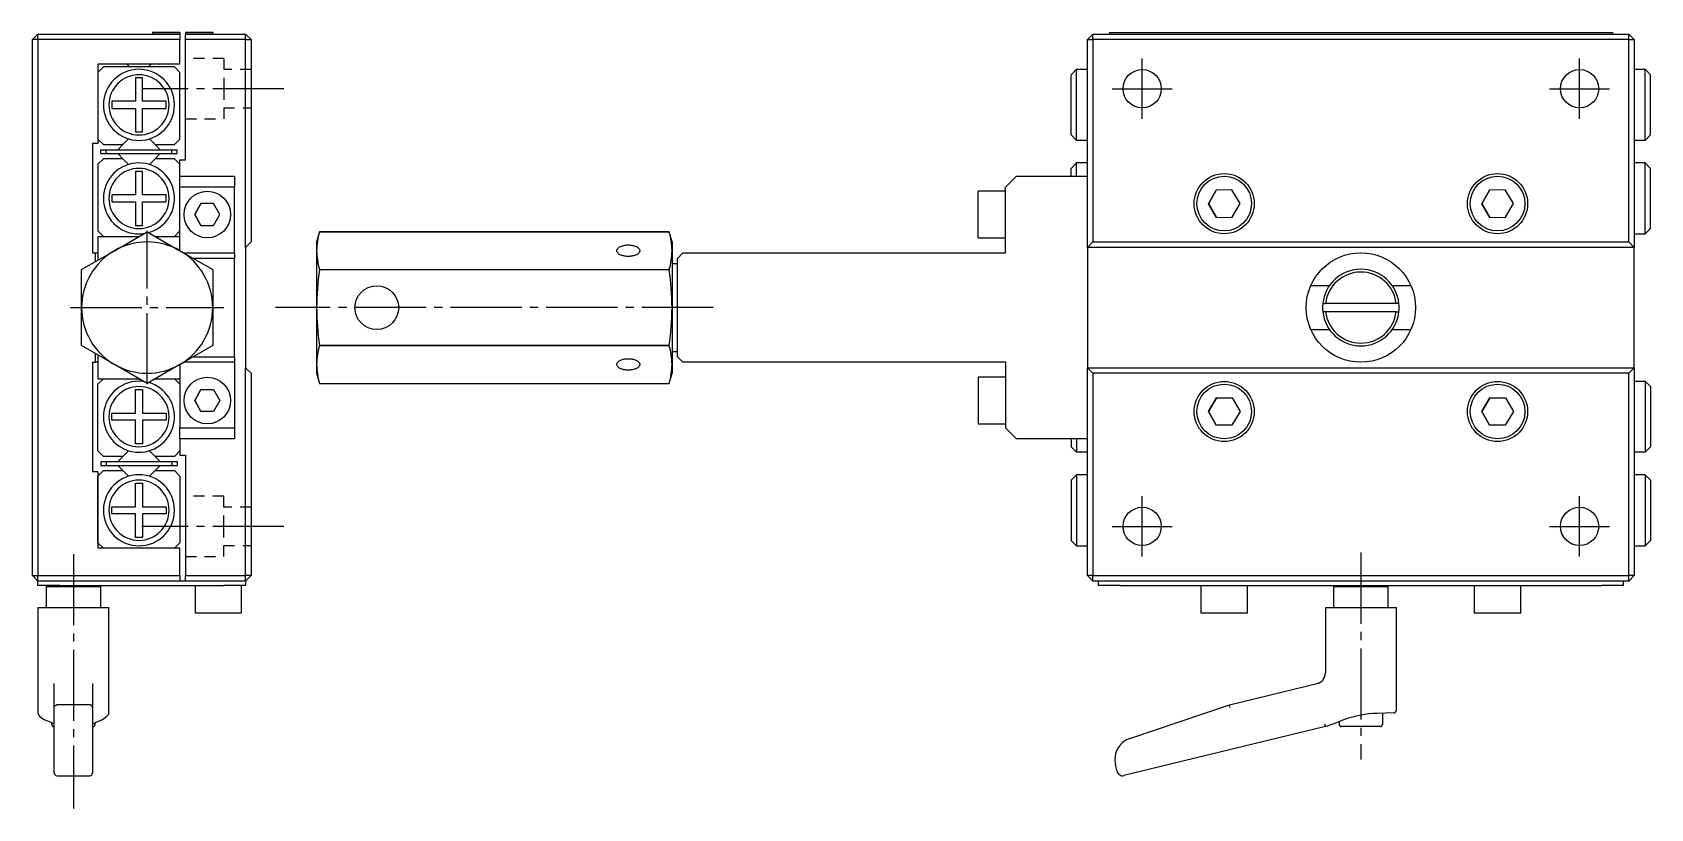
# Model space of a CAD drawing. Extents: x 30 to 634, y 77 to 328.
# Drawn here: x 337.8 to 633.8, y 134.6 to 276.5 of the extents above; entities that cross this region are included whole.
import ezdxf

# ---------------------------------------------------------------- set-up
doc = ezdxf.new("R2010")
doc.units = 0
doc.linetypes.add('CENTER', pattern=[17.5, 13, -1.5, 1.5, -1.5])
doc.linetypes.add('DASHED', pattern=[3.5, 2, -1.5])
doc.layers.get('0').update_dxf_attribs({"linetype": 'CONTINUOUS'})
doc.layers.add('CENTER', color=1, linetype='CENTER')

msp = doc.modelspace()

# ---------------------------------------------------------------- linework, layer by layer
at = {"color": 7, "linetype": 'CONTINUOUS'}
for p, q in [((338.77, 276.16), (337.77, 275.16)), ((338.77, 275.16), (338.77, 276.16)), ((338.77, 276.16), (364.77, 276.16)), ((359.77, 276.46), (364.77, 276.46)), ((360.49, 276.46), (359.77, 276.46)), ((359.77, 276.46), (359.77, 276.16)), ((360.36, 276.46), (361.54, 276.46)), ((360.5, 276.46), (360.36, 276.46)), ((360.89, 276.46), (360.36, 276.46)), ((360.36, 276.46), (360.49, 276.46)), ((360.49, 276.46), (360.36, 276.46)), ((360.36, 276.46), (360.49, 276.46)), ((360.49, 276.46), (360.36, 276.46)), ((360.36, 276.46), (360.49, 276.46)), ((360.36, 276.46), (360.49, 276.46)), ((360.49, 276.46), (360.36, 276.46)), ((360.38, 276.46), (360.49, 276.46)), ((360.49, 276.46), (360.38, 276.46)), ((360.38, 276.46), (360.49, 276.46)), ((360.49, 276.46), (360.38, 276.46)), ((360.55, 276.46), (360.5, 276.46)), ((360.64, 276.46), (360.55, 276.46)), ((361.54, 276.46), (360.64, 276.46)), ((361.56, 276.46), (360.89, 276.46)), ((361.43, 276.46), (361.42, 276.46)), ((361.43, 276.46), (361.42, 276.46)), ((361.43, 276.46), (361.43, 276.46)), ((361.56, 276.46), (361.43, 276.46)), ((361.54, 276.46), (361.43, 276.46)), ((361.43, 276.46), (361.43, 276.46)), ((361.43, 276.46), (361.43, 276.46)), ((361.43, 276.46), (361.54, 276.46)), ((361.56, 276.46), (361.43, 276.46)), ((361.43, 276.46), (361.56, 276.46)), ((364.77, 276.46), (361.43, 276.46)), ((361.43, 276.46), (361.43, 276.46)), ((361.43, 276.46), (361.43, 276.46)), ((361.56, 276.46), (361.43, 276.46)), ((361.56, 276.46), (361.43, 276.46)), ((361.43, 276.46), (361.56, 276.46)), ((361.43, 276.46), (361.56, 276.46)), ((361.43, 276.46), (361.43, 276.46)), ((361.43, 276.46), (361.56, 276.46)), ((361.43, 276.46), (361.56, 276.46)), ((364.77, 276.46), (361.77, 276.46)), ((364.77, 276.46), (361.77, 276.46)), ((364.77, 276.46), (361.77, 276.46)), ((364.77, 276.46), (362.27, 276.46)), ((364.77, 276.46), (362.27, 276.46)), ((364.77, 276.46), (362.77, 276.46)), ((364.77, 276.46), (362.77, 276.46)), ((364.77, 276.46), (362.77, 276.46)), ((364.77, 276.46), (362.77, 276.46)), ((364.77, 276.46), (362.77, 276.46)), ((364.77, 276.46), (362.77, 276.46)), ((364.77, 276.46), (362.77, 276.46)), ((364.77, 276.46), (362.77, 276.46)), ((364.77, 276.46), (362.77, 276.46)), ((364.77, 276.46), (362.77, 276.46)), ((364.77, 276.46), (362.77, 276.46)), ((364.77, 276.46), (362.77, 276.46)), ((364.77, 276.46), (362.77, 276.46)), ((364.77, 276.46), (362.77, 276.46)), ((364.77, 276.46), (362.77, 276.46)), ((364.77, 276.46), (362.77, 276.46)), ((364.77, 276.46), (364.77, 276.16)), ((364.77, 276.16), (364.77, 275.16)), ((365.77, 276.46), (370.77, 276.46)), ((367.77, 276.46), (365.77, 276.46)), ((367.77, 276.46), (365.77, 276.46)), ((367.77, 276.46), (365.77, 276.46)), ((367.77, 276.46), (365.77, 276.46)), ((368.77, 276.46), (365.77, 276.46)), ((367.77, 276.46), (365.77, 276.46)), ((367.77, 276.46), (365.77, 276.46)), ((367.77, 276.46), (365.77, 276.46)), ((367.77, 276.46), (365.77, 276.46)), ((368.27, 276.46), (365.77, 276.46)), ((367.77, 276.46), (365.77, 276.46)), ((367.77, 276.46), (365.77, 276.46)), ((367.77, 276.46), (365.77, 276.46)), ((367.77, 276.46), (365.77, 276.46)), ((368.77, 276.46), (365.77, 276.46)), ((367.77, 276.46), (365.77, 276.46)), ((367.77, 276.46), (365.77, 276.46)), ((367.77, 276.46), (365.77, 276.46)), ((367.77, 276.46), (365.77, 276.46)), ((368.27, 276.46), (365.77, 276.46)), ((367.77, 276.46), (365.77, 276.46)), ((367.77, 276.46), (365.77, 276.46)), ((367.77, 276.46), (365.77, 276.46)), ((367.77, 276.46), (365.77, 276.46)), ((368.77, 276.46), (365.77, 276.46)), ((367.77, 276.46), (365.77, 276.46)), ((367.77, 276.46), (365.77, 276.46)), ((367.77, 276.46), (365.77, 276.46)), ((367.77, 276.46), (365.77, 276.46)), ((368.27, 276.46), (365.77, 276.46)), ((367.77, 276.46), (365.77, 276.46)), ((367.77, 276.46), (365.77, 276.46)), ((367.77, 276.46), (365.77, 276.46)), ((367.77, 276.46), (365.77, 276.46)), ((368.77, 276.46), (365.77, 276.46)), ((367.77, 276.46), (365.77, 276.46)), ((367.77, 276.46), (365.77, 276.46)), ((367.77, 276.46), (365.77, 276.46)), ((367.77, 276.46), (365.77, 276.46)), ((368.27, 276.46), (365.77, 276.46)), ((367.77, 276.46), (365.77, 276.46)), ((367.77, 276.46), (365.77, 276.46)), ((367.77, 276.46), (365.77, 276.46)), ((367.77, 276.46), (365.77, 276.46)), ((368.77, 276.46), (365.77, 276.46)), ((367.77, 276.46), (365.77, 276.46)), ((367.77, 276.46), (365.77, 276.46)), ((367.77, 276.46), (365.77, 276.46)), ((367.77, 276.46), (365.77, 276.46)), ((368.27, 276.46), (365.77, 276.46)), ((367.77, 276.46), (365.77, 276.46)), ((367.77, 276.46), (365.77, 276.46)), ((367.77, 276.46), (365.77, 276.46)), ((367.77, 276.46), (365.77, 276.46)), ((368.77, 276.46), (365.77, 276.46)), ((367.77, 276.46), (365.77, 276.46)), ((367.77, 276.46), (365.77, 276.46)), ((367.77, 276.46), (365.77, 276.46)), ((367.77, 276.46), (365.77, 276.46)), ((368.27, 276.46), (365.77, 276.46)), ((367.77, 276.46), (365.77, 276.46)), ((367.77, 276.46), (365.77, 276.46)), ((367.77, 276.46), (365.77, 276.46)), ((367.77, 276.46), (365.77, 276.46)), ((368.77, 276.46), (365.77, 276.46)), ((367.77, 276.46), (365.77, 276.46)), ((367.77, 276.46), (365.77, 276.46)), ((367.77, 276.46), (365.77, 276.46)), ((367.77, 276.46), (365.77, 276.46)), ((368.27, 276.46), (365.77, 276.46)), ((367.77, 276.46), (365.77, 276.46)), ((367.77, 276.46), (365.77, 276.46)), ((367.77, 276.46), (365.77, 276.46)), ((367.77, 276.46), (365.77, 276.46)), ((368.77, 276.46), (365.77, 276.46)), ((367.77, 276.46), (365.77, 276.46)), ((367.77, 276.46), (365.77, 276.46)), ((367.77, 276.46), (365.77, 276.46)), ((367.77, 276.46), (365.77, 276.46)), ((368.27, 276.46), (365.77, 276.46)), ((367.77, 276.46), (365.77, 276.46)), ((367.77, 276.46), (365.77, 276.46)), ((367.77, 276.46), (365.77, 276.46)), ((367.77, 276.46), (365.77, 276.46)), ((368.77, 276.46), (365.77, 276.46)), ((367.77, 276.46), (365.77, 276.46)), ((367.77, 276.46), (365.77, 276.46)), ((367.77, 276.46), (365.77, 276.46)), ((367.77, 276.46), (365.77, 276.46)), ((369.19, 276.46), (365.77, 276.46)), ((365.77, 276.46), (365.77, 276.16)), ((365.77, 276.16), (376.77, 276.16)), ((365.77, 275.16), (365.77, 276.16)), ((369.19, 276.46), (369.06, 276.46)), ((369.06, 276.46), (369.19, 276.46)), ((369.19, 276.46), (369.06, 276.46)), ((369.06, 276.46), (369.19, 276.46)), ((369.19, 276.46), (369.06, 276.46)), ((369.06, 276.46), (369.19, 276.46)), ((369.19, 276.46), (369.06, 276.46)), ((369.06, 276.46), (369.19, 276.46)), ((369.06, 276.46), (369.19, 276.46)), ((369.06, 276.46), (369.19, 276.46)), ((369.19, 276.46), (369.06, 276.46)), ((369.06, 276.46), (369.19, 276.46)), ((369.19, 276.46), (369.06, 276.46)), ((369.06, 276.46), (369.19, 276.46)), ((369.19, 276.46), (369.06, 276.46)), ((369.06, 276.46), (369.19, 276.46)), ((369.19, 276.46), (369.06, 276.46)), ((369.06, 276.46), (369.19, 276.46)), ((369.32, 276.46), (369.06, 276.46)), ((369.06, 276.46), (369.19, 276.46)), ((369.06, 276.46), (369.19, 276.46)), ((369.06, 276.46), (369.19, 276.46)), ((369.19, 276.46), (369.06, 276.46)), ((369.19, 276.46), (369.06, 276.46)), ((369.19, 276.46), (369.06, 276.46)), ((369.19, 276.46), (369.06, 276.46)), ((369.07, 276.46), (369.32, 276.46)), ((369.81, 276.46), (369.07, 276.46)), ((369.19, 276.46), (369.07, 276.46)), ((369.07, 276.46), (369.19, 276.46)), ((369.19, 276.46), (369.07, 276.46)), ((369.07, 276.46), (369.19, 276.46)), ((369.19, 276.46), (369.07, 276.46)), ((369.07, 276.46), (369.19, 276.46)), ((369.19, 276.46), (369.07, 276.46)), ((369.07, 276.46), (369.19, 276.46)), ((369.19, 276.46), (369.07, 276.46)), ((369.07, 276.46), (369.19, 276.46)), ((369.19, 276.46), (369.07, 276.46)), ((369.07, 276.46), (369.19, 276.46)), ((369.19, 276.46), (369.07, 276.46)), ((369.07, 276.46), (369.19, 276.46)), ((369.19, 276.46), (369.07, 276.46)), ((369.07, 276.46), (369.19, 276.46)), ((369.07, 276.46), (369.19, 276.46)), ((369.19, 276.46), (369.07, 276.46)), ((369.08, 276.46), (369.19, 276.46)), ((369.19, 276.46), (369.08, 276.46)), ((369.08, 276.46), (369.19, 276.46)), ((369.19, 276.46), (369.08, 276.46)), ((369.08, 276.46), (369.19, 276.46)), ((369.19, 276.46), (369.08, 276.46)), ((369.08, 276.46), (369.19, 276.46)), ((369.19, 276.46), (369.08, 276.46)), ((369.08, 276.46), (369.19, 276.46)), ((369.19, 276.46), (369.08, 276.46)), ((369.08, 276.46), (369.19, 276.46)), ((369.19, 276.46), (369.08, 276.46)), ((369.08, 276.46), (369.19, 276.46)), ((369.19, 276.46), (369.08, 276.46)), ((369.08, 276.46), (369.19, 276.46)), ((369.19, 276.46), (369.08, 276.46)), ((369.95, 276.46), (369.81, 276.46)), ((369.82, 276.46), (369.95, 276.46)), ((370.26, 276.46), (369.82, 276.46)), ((370.25, 276.46), (369.95, 276.46)), ((369.95, 276.46), (370.25, 276.46)), ((370.13, 276.46), (370.12, 276.46)), ((370.13, 276.46), (370.12, 276.46)), ((370.13, 276.46), (370.12, 276.46)), ((370.13, 276.46), (370.12, 276.46)), ((370.13, 276.46), (370.12, 276.46)), ((370.13, 276.46), (370.12, 276.46)), ((370.13, 276.46), (370.12, 276.46)), ((370.13, 276.46), (370.12, 276.46)), ((370.25, 276.46), (370.13, 276.46)), ((370.25, 276.46), (370.13, 276.46)), ((370.25, 276.46), (370.13, 276.46)), ((370.25, 276.46), (370.13, 276.46)), ((370.26, 276.46), (370.13, 276.46)), ((370.13, 276.46), (370.26, 276.46)), ((370.13, 276.46), (370.13, 276.46)), ((370.13, 276.46), (370.13, 276.46)), ((370.26, 276.46), (370.13, 276.46)), ((370.26, 276.46), (370.13, 276.46)), ((370.13, 276.46), (370.26, 276.46)), ((370.13, 276.46), (370.13, 276.46)), ((370.13, 276.46), (370.13, 276.46)), ((370.13, 276.46), (370.13, 276.46)), ((370.26, 276.46), (370.13, 276.46)), ((370.26, 276.46), (370.13, 276.46)), ((370.13, 276.46), (370.26, 276.46)), ((370.13, 276.46), (370.13, 276.46)), ((370.13, 276.46), (370.13, 276.46)), ((370.26, 276.46), (370.13, 276.46)), ((370.26, 276.46), (370.13, 276.46)), ((370.13, 276.46), (370.26, 276.46)), ((370.13, 276.46), (370.13, 276.46)), ((370.13, 276.46), (370.13, 276.46)), ((370.26, 276.46), (370.13, 276.46)), ((370.13, 276.46), (370.13, 276.46)), ((370.13, 276.46), (370.13, 276.46)), ((370.13, 276.46), (370.13, 276.46)), ((370.13, 276.46), (370.26, 276.46)), ((370.26, 276.46), (370.13, 276.46)), ((370.13, 276.46), (370.13, 276.46)), ((370.13, 276.46), (370.13, 276.46)), ((370.13, 276.46), (370.13, 276.46)), ((370.13, 276.46), (370.26, 276.46)), ((370.26, 276.46), (370.13, 276.46)), ((370.13, 276.46), (370.13, 276.46)), ((370.13, 276.46), (370.25, 276.46)), ((370.13, 276.46), (370.13, 276.46)), ((370.13, 276.46), (370.25, 276.46)), ((370.24, 276.46), (370.13, 276.46)), ((370.13, 276.46), (370.13, 276.46)), ((370.13, 276.46), (370.13, 276.46)), ((370.13, 276.46), (370.24, 276.46)), ((370.24, 276.46), (370.13, 276.46)), ((370.13, 276.46), (370.13, 276.46)), ((370.13, 276.46), (370.13, 276.46)), ((370.13, 276.46), (370.24, 276.46)), ((370.26, 276.46), (370.13, 276.46)), ((370.13, 276.46), (370.26, 276.46)), ((370.77, 276.46), (370.13, 276.46)), ((370.13, 276.46), (370.13, 276.46)), ((370.13, 276.46), (370.13, 276.46)), ((370.26, 276.46), (370.13, 276.46)), ((370.26, 276.46), (370.13, 276.46)), ((370.13, 276.46), (370.26, 276.46)), ((370.13, 276.46), (370.13, 276.46)), ((370.13, 276.46), (370.13, 276.46)), ((370.26, 276.46), (370.13, 276.46)), ((370.26, 276.46), (370.13, 276.46)), ((370.13, 276.46), (370.26, 276.46)), ((370.13, 276.46), (370.13, 276.46)), ((370.13, 276.46), (370.13, 276.46)), ((370.26, 276.46), (370.13, 276.46)), ((370.26, 276.46), (370.13, 276.46)), ((370.13, 276.46), (370.26, 276.46)), ((370.13, 276.46), (370.13, 276.46)), ((370.26, 276.46), (370.13, 276.46)), ((370.24, 276.46), (370.13, 276.46)), ((370.13, 276.46), (370.13, 276.46)), ((370.13, 276.46), (370.13, 276.46)), ((370.13, 276.46), (370.24, 276.46)), ((370.24, 276.46), (370.13, 276.46)), ((370.13, 276.46), (370.13, 276.46)), ((370.13, 276.46), (370.13, 276.46)), ((370.13, 276.46), (370.24, 276.46)), ((370.13, 276.46), (370.13, 276.46)), ((370.13, 276.46), (370.25, 276.46)), ((370.13, 276.46), (370.13, 276.46)), ((370.13, 276.46), (370.25, 276.46)), ((370.13, 276.46), (370.13, 276.46)), ((370.13, 276.46), (370.13, 276.46)), ((370.13, 276.46), (370.13, 276.46)), ((370.13, 276.46), (370.26, 276.46)), ((370.26, 276.46), (370.13, 276.46)), ((370.13, 276.46), (370.13, 276.46)), ((370.13, 276.46), (370.13, 276.46)), ((370.13, 276.46), (370.13, 276.46)), ((370.13, 276.46), (370.13, 276.46)), ((370.13, 276.46), (370.26, 276.46)), ((370.26, 276.46), (370.13, 276.46)), ((370.25, 276.46), (370.13, 276.46)), ((370.13, 276.46), (370.13, 276.46)), ((370.13, 276.46), (370.13, 276.46)), ((370.13, 276.46), (370.25, 276.46)), ((370.13, 276.46), (370.26, 276.46)), ((370.13, 276.46), (370.26, 276.46)), ((370.13, 276.46), (370.26, 276.46)), ((370.13, 276.46), (370.13, 276.46)), ((370.13, 276.46), (370.26, 276.46)), ((370.13, 276.46), (370.26, 276.46)), ((370.13, 276.46), (370.13, 276.46)), ((370.13, 276.46), (370.13, 276.46)), ((370.13, 276.46), (370.26, 276.46)), ((370.13, 276.46), (370.13, 276.46)), ((370.13, 276.46), (370.26, 276.46)), ((370.13, 276.46), (370.13, 276.46)), ((370.13, 276.46), (370.13, 276.46)), ((370.13, 276.46), (370.26, 276.46)), ((370.13, 276.46), (370.13, 276.46)), ((370.13, 276.46), (370.26, 276.46)), ((370.13, 276.46), (370.13, 276.46)), ((370.13, 276.46), (370.13, 276.46)), ((370.13, 276.46), (370.13, 276.46)), ((370.13, 276.46), (370.13, 276.46)), ((370.77, 276.46), (370.77, 276.16)), ((376.77, 275.16), (376.77, 276.16)), ((377.77, 275.16), (376.77, 276.16)), ((530.77, 275.16), (531.77, 276.16)), ((531.77, 275.16), (531.77, 276.16)), ((531.77, 276.16), (629.77, 276.16)), ((534.77, 276.46), (626.77, 276.46)), ((534.77, 276.46), (534.77, 276.16)), ((626.77, 276.46), (626.77, 276.16)), ((629.77, 275.16), (629.77, 276.16)), ((630.77, 275.16), (629.77, 276.16)), ((338.77, 275.16), (337.77, 275.16)), ((337.77, 177.16), (337.77, 275.16)), ((364.77, 275.16), (338.77, 275.16)), ((338.77, 275.16), (338.77, 177.16)), ((364.77, 270.66), (364.77, 275.16)), ((376.77, 275.16), (365.77, 275.16)), ((365.77, 253.16), (365.77, 275.16)), ((376.77, 275.16), (377.77, 275.16)), ((376.77, 237.16), (376.77, 275.16)), ((377.77, 275.16), (377.77, 238.16)), ((530.77, 275.16), (531.77, 275.16)), ((530.77, 237.16), (530.77, 275.16)), ((629.77, 275.16), (531.77, 275.16)), ((531.77, 275.16), (531.77, 238.16)), ((629.77, 275.16), (630.77, 275.16)), ((629.77, 238.16), (629.77, 275.16)), ((630.77, 275.16), (630.77, 237.16)), ((364.77, 270.66), (349.77, 270.66)), ((349.77, 270.66), (349.77, 269.16)), ((350.77, 270.16), (349.77, 269.16)), ((363.77, 270.16), (350.77, 270.16)), ((355.02, 270.66), (355.17, 270.51)), ((355.17, 270.51), (355.52, 270.16)), ((359.02, 270.16), (359.37, 270.51)), ((359.37, 270.51), (359.52, 270.66)), ((364.77, 269.16), (363.77, 270.16)), ((527.77, 268.71), (528.77, 269.71)), ((528.77, 256.71), (528.77, 269.71)), ((528.77, 269.71), (530.77, 269.71)), ((630.77, 269.71), (632.77, 269.71)), ((632.77, 256.71), (632.77, 269.71)), ((632.77, 269.71), (633.77, 268.71)), ((349.77, 269.16), (349.77, 256.96)), ((349.77, 269.16), (349.77, 256.96)), ((357.92, 268.16), (356.62, 268.16)), ((356.62, 268.16), (356.62, 263.86)), ((357.92, 263.86), (357.92, 268.16)), ((364.77, 256.96), (364.77, 269.16)), ((527.77, 257.71), (527.77, 268.71)), ((633.77, 257.71), (633.77, 268.71)), ((356.62, 263.86), (352.32, 263.86)), ((352.32, 263.86), (352.32, 262.56)), ((362.22, 263.86), (357.92, 263.86)), ((362.22, 262.56), (362.22, 263.86)), ((352.32, 262.56), (356.62, 262.56)), ((356.62, 262.56), (356.62, 258.26)), ((357.92, 258.26), (357.92, 262.56)), ((357.92, 262.56), (362.22, 262.56)), ((356.62, 258.26), (357.92, 258.26)), ((528.77, 256.71), (527.77, 257.71)), ((633.77, 257.71), (632.77, 256.71)), ((348.77, 256.16), (348.77, 236.16)), ((349.77, 256.16), (348.77, 256.16)), ((349.77, 256.96), (350.77, 255.96)), ((349.77, 256.96), (349.77, 256.16)), ((350.27, 255.01), (351.27, 255.01)), ((350.27, 254.31), (350.27, 255.01)), ((350.77, 255.96), (354.33, 255.96)), ((351.27, 255.01), (363.27, 255.01)), ((351.27, 254.31), (351.27, 255.01)), ((354.33, 255.96), (353.38, 255.01)), ((355.36, 257), (354.33, 255.96)), ((360.21, 255.96), (359.18, 257)), ((361.16, 255.01), (360.21, 255.96)), ((360.21, 255.96), (363.77, 255.96)), ((363.27, 255.01), (364.27, 255.01)), ((363.27, 254.31), (363.27, 255.01)), ((363.77, 255.96), (364.77, 256.96)), ((364.27, 254.31), (364.27, 255.01)), ((530.77, 256.71), (528.77, 256.71)), ((632.77, 256.71), (630.77, 256.71)), ((350.77, 253.36), (349.77, 252.36)), ((349.77, 252.36), (349.77, 240.16)), ((350.27, 254.31), (351.27, 254.31)), ((354.33, 253.36), (350.77, 253.36)), ((351.27, 254.31), (363.27, 254.31)), ((353.38, 254.31), (354.33, 253.36)), ((354.33, 253.36), (355.36, 252.33)), ((359.18, 252.33), (360.21, 253.36)), ((360.21, 253.36), (361.16, 254.31)), ((363.77, 253.36), (360.21, 253.36)), ((363.27, 254.31), (364.27, 254.31)), ((364.77, 252.36), (363.77, 253.36)), ((364.77, 253.16), (365.77, 253.16)), ((364.77, 252.36), (364.77, 253.16)), ((364.77, 250.16), (364.77, 252.36)), ((364.77, 250.16), (364.77, 252.36)), ((528.77, 252.61), (527.77, 251.61)), ((527.77, 250.16), (527.77, 251.61)), ((528.77, 250.16), (528.77, 252.61)), ((530.77, 252.61), (528.77, 252.61)), ((632.77, 252.61), (630.77, 252.61)), ((632.77, 239.61), (632.77, 252.61)), ((633.77, 251.61), (632.77, 252.61)), ((633.77, 240.61), (633.77, 251.61)), ((357.92, 251.06), (356.62, 251.06)), ((356.62, 251.06), (356.62, 246.76)), ((357.92, 246.76), (357.92, 251.06)), ((364.77, 250.16), (374.77, 250.16)), ((364.77, 248.16), (364.77, 250.16)), ((374.77, 250.16), (374.77, 248.16)), ((517.77, 250.16), (515.77, 248.16)), ((517.77, 250.16), (530.77, 250.16)), ((352.32, 246.76), (352.32, 245.46)), ((356.62, 246.76), (352.32, 246.76)), ((362.22, 246.76), (357.92, 246.76)), ((362.22, 245.46), (362.22, 246.76)), ((374.77, 248.16), (364.77, 248.16)), ((364.77, 236.56), (364.77, 248.16)), ((374.77, 236.16), (374.77, 248.16)), ((510.77, 238.91), (510.77, 247.41)), ((515.77, 247.41), (510.77, 247.41)), ((515.77, 238.91), (515.77, 248.16)), ((554.3, 247.65), (552.88, 245.14)), ((552.88, 245.14), (554.3, 247.65)), ((557.19, 247.68), (554.3, 247.65)), ((558.66, 245.19), (557.19, 247.68)), ((604.3, 247.65), (602.88, 245.14)), ((602.88, 245.14), (604.3, 247.65)), ((607.19, 247.68), (604.3, 247.65)), ((608.66, 245.19), (607.19, 247.68)), ((352.32, 245.46), (356.62, 245.46)), ((356.62, 245.46), (356.62, 241.16)), ((357.92, 241.16), (357.92, 245.46)), ((357.92, 245.46), (362.22, 245.46)), ((367.46, 243.16), (368.61, 245.16)), ((368.61, 245.16), (367.46, 243.16)), ((367.46, 243.16), (368.61, 241.16)), ((368.61, 241.16), (367.46, 243.16)), ((370.92, 245.16), (368.61, 245.16)), ((372.08, 243.16), (370.92, 245.16)), ((370.92, 241.16), (372.08, 243.16)), ((552.88, 245.14), (554.35, 242.65)), ((554.35, 242.65), (552.88, 245.14)), ((557.24, 242.68), (558.66, 245.19)), ((602.88, 245.14), (604.35, 242.65)), ((604.35, 242.65), (602.88, 245.14)), ((607.24, 242.68), (608.66, 245.19)), ((349.77, 240.16), (350.77, 239.16)), ((352.77, 236.56), (358.76, 240.01)), ((356.62, 241.16), (357.92, 241.16)), ((358.78, 240.01), (364.77, 236.56)), ((363.77, 239.16), (364.77, 240.16)), ((368.61, 241.16), (370.92, 241.16)), ((390.26, 240.01), (389.77, 238.16)), ((454.27, 240.01), (390.26, 240.01)), ((390.26, 240.01), (454.27, 240.01)), ((454.77, 238.16), (454.27, 240.01)), ((554.35, 242.65), (557.24, 242.68)), ((604.35, 242.65), (607.24, 242.68)), ((632.77, 239.61), (633.77, 240.61)), ((349.77, 239.16), (349.77, 234.82)), ((349.77, 239.16), (350.77, 239.16)), ((350.77, 239.16), (357.29, 239.16)), ((350.77, 239.16), (357.29, 239.16)), ((360.25, 239.16), (363.77, 239.16)), ((360.25, 239.16), (363.77, 239.16)), ((363.77, 239.16), (364.77, 239.16)), ((376.77, 237.16), (377.77, 238.16)), ((376.77, 237.16), (376.77, 215.16)), ((389.77, 238.16), (389.77, 236.56)), ((444.7, 236.72), (444.73, 236.8)), ((444.73, 236.8), (444.77, 236.88)), ((444.77, 236.88), (444.83, 236.96)), ((444.83, 236.96), (444.9, 237.03)), ((444.9, 237.03), (444.98, 237.1)), ((444.98, 237.1), (445.07, 237.17)), ((445.07, 237.17), (445.17, 237.24)), ((445.17, 237.24), (445.28, 237.3)), ((445.28, 237.3), (445.41, 237.35)), ((445.41, 237.35), (445.53, 237.4)), ((445.53, 237.4), (445.67, 237.45)), ((445.67, 237.45), (445.82, 237.49)), ((445.82, 237.49), (445.97, 237.53)), ((445.97, 237.53), (446.12, 237.55)), ((446.12, 237.55), (446.28, 237.58)), ((446.28, 237.58), (446.44, 237.59)), ((446.44, 237.59), (446.6, 237.6)), ((446.6, 237.6), (446.77, 237.61)), ((446.77, 237.61), (446.93, 237.6)), ((446.93, 237.6), (447.1, 237.59)), ((447.1, 237.59), (447.26, 237.58)), ((447.26, 237.58), (447.42, 237.55)), ((447.42, 237.55), (447.57, 237.53)), ((447.57, 237.53), (447.72, 237.49)), ((447.72, 237.49), (447.87, 237.45)), ((447.87, 237.45), (448, 237.4)), ((448, 237.4), (448.13, 237.35)), ((448.13, 237.35), (448.25, 237.3)), ((448.25, 237.3), (448.37, 237.24)), ((448.37, 237.24), (448.47, 237.17)), ((448.47, 237.17), (448.56, 237.1)), ((448.56, 237.1), (448.64, 237.03)), ((448.64, 237.03), (448.71, 236.96)), ((448.71, 236.96), (448.77, 236.88)), ((448.77, 236.88), (448.81, 236.8)), ((448.81, 236.8), (448.84, 236.72)), ((454.77, 238.16), (454.77, 236.56)), ((510.77, 238.91), (515.77, 238.91)), ((515.77, 236.16), (515.77, 238.91)), ((530.77, 237.16), (531.77, 238.16)), ((630.77, 237.16), (530.77, 237.16)), ((530.77, 237.16), (530.77, 215.16)), ((531.77, 238.16), (629.77, 238.16)), ((630.77, 237.16), (629.77, 238.16)), ((630.77, 239.61), (632.77, 239.61)), ((630.77, 215.16), (630.77, 237.16)), ((346.78, 233.1), (352.77, 236.56)), ((348.77, 236.16), (349.27, 236.16)), ((349.27, 236.16), (349.27, 234.53)), ((349.27, 236.16), (349.77, 236.16)), ((364.77, 236.56), (370.76, 233.1)), ((365.45, 236.16), (374.77, 236.16)), ((374.77, 235.16), (367.18, 235.16)), ((374.77, 236.16), (374.77, 235.16)), ((374.77, 217.16), (374.77, 235.16)), ((389.77, 236.56), (389.77, 226.16)), ((444.67, 236.56), (444.68, 236.64)), ((444.68, 236.47), (444.67, 236.56)), ((444.68, 236.64), (444.7, 236.72)), ((444.7, 236.39), (444.68, 236.47)), ((444.73, 236.31), (444.7, 236.39)), ((444.77, 236.23), (444.73, 236.31)), ((444.83, 236.15), (444.77, 236.23)), ((444.9, 236.08), (444.83, 236.15)), ((444.98, 236.01), (444.9, 236.08)), ((445.07, 235.94), (444.98, 236.01)), ((445.17, 235.87), (445.07, 235.94)), ((445.28, 235.81), (445.17, 235.87)), ((445.41, 235.76), (445.28, 235.81)), ((445.53, 235.71), (445.41, 235.76)), ((445.67, 235.66), (445.53, 235.71)), ((445.82, 235.62), (445.67, 235.66)), ((445.97, 235.59), (445.82, 235.62)), ((446.12, 235.56), (445.97, 235.59)), ((446.28, 235.53), (446.12, 235.56)), ((446.44, 235.52), (446.28, 235.53)), ((446.6, 235.51), (446.44, 235.52)), ((446.77, 235.51), (446.6, 235.51)), ((446.93, 235.51), (446.77, 235.51)), ((447.1, 235.52), (446.93, 235.51)), ((447.26, 235.53), (447.1, 235.52)), ((447.42, 235.56), (447.26, 235.53)), ((447.57, 235.59), (447.42, 235.56)), ((447.72, 235.62), (447.57, 235.59)), ((447.87, 235.66), (447.72, 235.62)), ((448, 235.71), (447.87, 235.66)), ((448.13, 235.76), (448, 235.71)), ((448.25, 235.81), (448.13, 235.76)), ((448.37, 235.87), (448.25, 235.81)), ((448.47, 235.94), (448.37, 235.87)), ((448.56, 236.01), (448.47, 235.94)), ((448.64, 236.08), (448.56, 236.01)), ((448.71, 236.15), (448.64, 236.08)), ((448.77, 236.23), (448.71, 236.15)), ((448.81, 236.31), (448.77, 236.23)), ((448.84, 236.39), (448.81, 236.31)), ((448.84, 236.72), (448.86, 236.64)), ((448.86, 236.47), (448.84, 236.39)), ((448.86, 236.64), (448.87, 236.56)), ((448.87, 236.56), (448.86, 236.47)), ((454.77, 236.56), (454.77, 226.16)), ((455.77, 234.16), (454.77, 234.16)), ((456.77, 236.16), (455.77, 235.16)), ((455.77, 217.16), (455.77, 235.16)), ((456.77, 236.16), (515.77, 236.16)), ((346.77, 226.16), (346.77, 233.08)), ((370.77, 233.08), (370.77, 226.16)), ((390.26, 233.1), (390.26, 233.08)), ((390.26, 233.1), (454.27, 233.1)), ((454.27, 233.08), (390.26, 233.08)), ((454.27, 233.1), (454.27, 233.08)), ((575.02, 230.16), (571.6, 230.16)), ((589.93, 230.16), (586.51, 230.16)), ((346.77, 219.25), (346.77, 226.16)), ((370.77, 226.16), (370.77, 219.25)), ((389.77, 226.16), (389.77, 215.77)), ((454.77, 226.16), (454.77, 215.77)), ((573.81, 226.91), (574.31, 226.91)), ((574.31, 225.41), (573.81, 225.41)), ((587.23, 226.91), (574.31, 226.91)), ((587.23, 225.41), (574.31, 225.41)), ((587.73, 226.91), (587.23, 226.91)), ((587.23, 225.41), (587.73, 225.41)), ((571.6, 222.16), (575.02, 222.16)), ((586.51, 222.16), (589.93, 222.16)), ((352.77, 215.77), (346.78, 219.23)), ((370.76, 219.23), (364.77, 215.77)), ((390.26, 219.25), (454.27, 219.25)), ((390.26, 219.25), (390.26, 219.23)), ((454.27, 219.23), (390.26, 219.23)), ((454.27, 219.25), (454.27, 219.23)), ((348.77, 216.16), (348.77, 196.16)), ((348.77, 216.16), (349.27, 216.16)), ((349.27, 217.79), (349.27, 216.16)), ((349.77, 216.16), (349.27, 216.16)), ((349.77, 217.5), (349.77, 213.16)), ((374.77, 216.16), (365.45, 216.16)), ((367.18, 217.16), (374.77, 217.16)), ((374.77, 217.16), (374.77, 216.16)), ((374.77, 216.16), (374.77, 204.16)), ((444.73, 216.02), (444.77, 216.1)), ((444.77, 216.1), (444.83, 216.17)), ((444.83, 216.17), (444.9, 216.25)), ((444.9, 216.25), (444.98, 216.32)), ((444.98, 216.32), (445.07, 216.39)), ((445.07, 216.39), (445.17, 216.45)), ((445.17, 216.45), (445.28, 216.51)), ((445.28, 216.51), (445.41, 216.57)), ((445.41, 216.57), (445.53, 216.62)), ((445.53, 216.62), (445.67, 216.67)), ((445.67, 216.67), (445.82, 216.71)), ((445.82, 216.71), (445.97, 216.74)), ((445.97, 216.74), (446.12, 216.77)), ((446.12, 216.77), (446.28, 216.79)), ((446.28, 216.79), (446.44, 216.81)), ((446.44, 216.81), (446.6, 216.82)), ((446.6, 216.82), (446.77, 216.82)), ((446.77, 216.82), (446.93, 216.82)), ((446.93, 216.82), (447.1, 216.81)), ((447.1, 216.81), (447.26, 216.79)), ((447.26, 216.79), (447.42, 216.77)), ((447.42, 216.77), (447.57, 216.74)), ((447.57, 216.74), (447.72, 216.71)), ((447.72, 216.71), (447.87, 216.67)), ((447.87, 216.67), (448, 216.62)), ((448, 216.62), (448.13, 216.57)), ((448.13, 216.57), (448.25, 216.51)), ((448.25, 216.51), (448.37, 216.45)), ((448.37, 216.45), (448.47, 216.39)), ((448.47, 216.39), (448.56, 216.32)), ((448.56, 216.32), (448.64, 216.25)), ((448.64, 216.25), (448.71, 216.17)), ((448.71, 216.17), (448.77, 216.1)), ((448.77, 216.1), (448.81, 216.02)), ((454.77, 218.16), (455.77, 218.16)), ((455.77, 217.16), (456.77, 216.16)), ((515.77, 216.16), (456.77, 216.16)), ((515.77, 216.16), (515.77, 213.41)), ((349.77, 212.16), (350.77, 213.16)), ((349.77, 213.16), (350.77, 213.16)), ((350.77, 213.16), (357.29, 213.16)), ((350.77, 213.16), (357.29, 213.16)), ((358.76, 212.31), (352.77, 215.77)), ((364.77, 215.77), (358.78, 212.31)), ((360.25, 213.16), (363.77, 213.16)), ((360.25, 213.16), (363.77, 213.16)), ((363.77, 213.16), (364.77, 212.16)), ((363.77, 213.16), (364.77, 213.16)), ((364.77, 215.77), (364.77, 204.16)), ((376.77, 177.16), (376.77, 215.16)), ((377.77, 214.16), (376.77, 215.16)), ((377.77, 214.16), (377.77, 177.16)), ((389.77, 215.77), (389.77, 214.16)), ((389.77, 214.16), (390.26, 212.31)), ((444.67, 215.77), (444.68, 215.85)), ((444.68, 215.69), (444.67, 215.77)), ((444.68, 215.85), (444.7, 215.94)), ((444.7, 215.61), (444.68, 215.69)), ((444.7, 215.94), (444.73, 216.02)), ((444.73, 215.53), (444.7, 215.61)), ((444.77, 215.45), (444.73, 215.53)), ((444.83, 215.37), (444.77, 215.45)), ((444.9, 215.29), (444.83, 215.37)), ((444.98, 215.22), (444.9, 215.29)), ((445.07, 215.15), (444.98, 215.22)), ((445.17, 215.09), (445.07, 215.15)), ((445.28, 215.03), (445.17, 215.09)), ((445.41, 214.97), (445.28, 215.03)), ((445.53, 214.92), (445.41, 214.97)), ((445.67, 214.88), (445.53, 214.92)), ((445.82, 214.84), (445.67, 214.88)), ((445.97, 214.8), (445.82, 214.84)), ((446.12, 214.77), (445.97, 214.8)), ((446.28, 214.75), (446.12, 214.77)), ((446.44, 214.73), (446.28, 214.75)), ((446.6, 214.72), (446.44, 214.73)), ((446.77, 214.72), (446.6, 214.72)), ((446.93, 214.72), (446.77, 214.72)), ((447.1, 214.73), (446.93, 214.72)), ((447.26, 214.75), (447.1, 214.73)), ((447.42, 214.77), (447.26, 214.75)), ((447.57, 214.8), (447.42, 214.77)), ((447.72, 214.84), (447.57, 214.8)), ((447.87, 214.88), (447.72, 214.84)), ((448, 214.92), (447.87, 214.88)), ((448.13, 214.97), (448, 214.92)), ((448.25, 215.03), (448.13, 214.97)), ((448.37, 215.09), (448.25, 215.03)), ((448.47, 215.15), (448.37, 215.09)), ((448.56, 215.22), (448.47, 215.15)), ((448.64, 215.29), (448.56, 215.22)), ((448.71, 215.37), (448.64, 215.29)), ((448.77, 215.45), (448.71, 215.37)), ((448.81, 215.53), (448.77, 215.45)), ((448.81, 216.02), (448.84, 215.94)), ((448.84, 215.61), (448.81, 215.53)), ((448.84, 215.94), (448.86, 215.85)), ((448.86, 215.69), (448.84, 215.61)), ((448.86, 215.85), (448.87, 215.77)), ((448.87, 215.77), (448.86, 215.69)), ((454.27, 212.31), (454.77, 214.16)), ((454.77, 215.77), (454.77, 214.16)), ((510.77, 213.41), (510.77, 204.91)), ((515.77, 213.41), (510.77, 213.41)), ((515.77, 213.41), (515.77, 204.16)), ((530.77, 177.16), (530.77, 215.16)), ((531.77, 214.16), (530.77, 215.16)), ((530.77, 215.16), (630.77, 215.16)), ((531.77, 214.16), (531.77, 177.16)), ((629.77, 214.16), (531.77, 214.16)), ((629.77, 214.16), (630.77, 215.16)), ((629.77, 177.16), (629.77, 214.16)), ((630.77, 215.16), (630.77, 177.16)), ((349.77, 199.96), (349.77, 212.16)), ((356.62, 211.16), (357.92, 211.16)), ((356.62, 206.86), (356.62, 211.16)), ((357.92, 211.16), (357.92, 206.86)), ((367.46, 209.16), (368.61, 211.16)), ((368.61, 211.16), (367.46, 209.16)), ((368.61, 211.16), (370.92, 211.16)), ((370.92, 211.16), (372.08, 209.16)), ((390.26, 212.31), (454.27, 212.31)), ((630.77, 212.71), (632.77, 212.71)), ((632.77, 212.71), (632.77, 199.71)), ((632.77, 212.71), (633.77, 211.71)), ((633.77, 211.71), (633.77, 200.71)), ((368.61, 207.16), (367.46, 209.16)), ((367.46, 209.16), (368.61, 207.16)), ((372.08, 209.16), (370.92, 207.16)), ((552.88, 207.19), (554.35, 209.68)), ((554.35, 209.68), (552.88, 207.19)), ((554.35, 209.68), (557.24, 209.65)), ((557.24, 209.65), (558.66, 207.14)), ((602.88, 207.19), (604.35, 209.68)), ((604.35, 209.68), (602.88, 207.19)), ((604.35, 209.68), (607.24, 209.65)), ((607.24, 209.65), (608.66, 207.14)), ((352.32, 206.86), (356.62, 206.86)), ((352.32, 205.56), (352.32, 206.86)), ((356.62, 205.56), (352.32, 205.56)), ((356.62, 201.26), (356.62, 205.56)), ((357.92, 206.86), (362.22, 206.86)), ((357.92, 205.56), (357.92, 201.26)), ((362.22, 205.56), (357.92, 205.56)), ((362.22, 206.86), (362.22, 205.56)), ((370.92, 207.16), (368.61, 207.16)), ((510.77, 204.91), (515.77, 204.91)), ((554.3, 204.68), (552.88, 207.19)), ((552.88, 207.19), (554.3, 204.68)), ((557.19, 204.65), (554.3, 204.68)), ((558.66, 207.14), (557.19, 204.65)), ((604.3, 204.68), (602.88, 207.19)), ((602.88, 207.19), (604.3, 204.68)), ((607.19, 204.65), (604.3, 204.68)), ((608.66, 207.14), (607.19, 204.65)), ((364.77, 204.16), (374.77, 204.16)), ((364.77, 202.16), (364.77, 204.16)), ((364.77, 202.16), (364.77, 199.96)), ((374.77, 202.16), (364.77, 202.16)), ((364.77, 202.16), (364.77, 199.96)), ((374.77, 204.16), (374.77, 202.16)), ((515.77, 204.16), (517.77, 202.16)), ((530.77, 202.16), (517.77, 202.16)), ((527.77, 202.16), (527.77, 200.71)), ((528.77, 202.16), (528.77, 199.71)), ((350.77, 198.96), (349.77, 199.96)), ((354.33, 198.96), (350.77, 198.96)), ((353.38, 198.01), (354.33, 198.96)), ((354.33, 198.96), (355.36, 200)), ((357.92, 201.26), (356.62, 201.26)), ((359.18, 200), (360.21, 198.96)), ((363.77, 198.96), (360.21, 198.96)), ((360.21, 198.96), (361.16, 198.01)), ((364.77, 199.96), (363.77, 198.96)), ((364.77, 199.96), (364.77, 199.16)), ((364.77, 199.16), (365.77, 199.16)), ((365.77, 199.16), (365.77, 177.16)), ((528.77, 199.71), (527.77, 200.71)), ((530.77, 199.71), (528.77, 199.71)), ((632.77, 199.71), (630.77, 199.71)), ((633.77, 200.71), (632.77, 199.71)), ((349.77, 196.16), (348.77, 196.16)), ((349.77, 195.36), (350.77, 196.36)), ((349.77, 196.16), (349.77, 195.36)), ((349.77, 183.16), (349.77, 195.36)), ((349.77, 195.36), (349.77, 183.16)), ((350.27, 198.01), (350.27, 197.31)), ((350.27, 198.01), (351.27, 198.01)), ((350.27, 197.31), (351.27, 197.31)), ((350.77, 196.36), (354.33, 196.36)), ((351.27, 198.01), (351.27, 197.31)), ((351.27, 198.01), (363.27, 198.01)), ((351.27, 197.31), (363.27, 197.31)), ((354.33, 196.36), (353.38, 197.31)), ((355.36, 195.33), (354.33, 196.36)), ((360.21, 196.36), (359.18, 195.33)), ((361.16, 197.31), (360.21, 196.36)), ((360.21, 196.36), (363.77, 196.36)), ((363.27, 198.01), (363.27, 197.31)), ((363.27, 198.01), (364.27, 198.01)), ((363.27, 197.31), (364.27, 197.31)), ((363.77, 196.36), (364.77, 195.36)), ((364.27, 198.01), (364.27, 197.31)), ((364.77, 195.36), (364.77, 183.16)), ((528.77, 195.61), (527.77, 194.61)), ((528.77, 195.61), (528.77, 182.61)), ((530.77, 195.61), (528.77, 195.61)), ((632.77, 195.61), (630.77, 195.61)), ((632.77, 195.61), (632.77, 182.61)), ((633.77, 194.61), (632.77, 195.61)), ((356.62, 189.76), (356.62, 194.06)), ((356.62, 194.06), (357.92, 194.06)), ((357.92, 194.06), (357.92, 189.76)), ((527.77, 194.61), (527.77, 183.61)), ((633.77, 194.61), (633.77, 183.61)), ((352.32, 189.76), (356.62, 189.76)), ((352.32, 188.46), (352.32, 189.76)), ((357.92, 189.76), (362.22, 189.76)), ((362.22, 189.76), (362.22, 188.46)), ((356.62, 188.46), (352.32, 188.46)), ((356.62, 184.16), (356.62, 188.46)), ((357.92, 188.46), (357.92, 184.16)), ((362.22, 188.46), (357.92, 188.46)), ((357.92, 184.16), (356.62, 184.16)), ((527.77, 183.61), (528.77, 182.61)), ((632.77, 182.61), (633.77, 183.61)), ((350.77, 182.16), (349.77, 183.16)), ((349.77, 183.16), (349.77, 182.16)), ((350.77, 182.16), (349.77, 182.16)), ((363.77, 182.16), (350.77, 182.16)), ((363.77, 182.16), (350.77, 182.16)), ((364.77, 183.16), (363.77, 182.16)), ((364.77, 182.16), (363.77, 182.16)), ((364.77, 177.16), (364.77, 182.16)), ((528.77, 182.61), (530.77, 182.61)), ((630.77, 182.61), (632.77, 182.61)), ((337.77, 177.16), (338.77, 177.16)), ((337.77, 177.16), (338.77, 176.16)), ((338.77, 176.16), (338.77, 177.16)), ((338.77, 177.16), (364.77, 177.16)), ((338.77, 175.36), (338.77, 176.16)), ((364.77, 176.16), (338.77, 176.16)), ((342.77, 175.36), (338.77, 175.36)), ((340.52, 175.36), (340.27, 175.11)), ((350.27, 175.11), (340.27, 175.11)), ((340.27, 175.11), (340.27, 171.36)), ((342.77, 175.36), (372.77, 175.36)), ((350.27, 175.11), (350.02, 175.36)), ((350.27, 171.36), (350.27, 175.11)), ((364.77, 177.16), (364.77, 176.16)), ((365.77, 176.16), (364.77, 176.16)), ((365.77, 177.16), (376.77, 177.16)), ((365.77, 176.16), (365.77, 177.16)), ((376.77, 176.16), (365.77, 176.16)), ((367.52, 175.36), (367.52, 170.36)), ((376.77, 175.36), (372.77, 175.36)), ((376.02, 170.36), (376.02, 175.36)), ((376.77, 176.16), (376.77, 177.16)), ((377.77, 177.16), (376.77, 177.16)), ((376.77, 176.16), (377.77, 177.16)), ((376.77, 176.16), (376.77, 175.36)), ((531.77, 177.16), (530.77, 177.16)), ((531.77, 176.16), (530.77, 177.16)), ((531.77, 177.16), (629.77, 177.16)), ((531.77, 176.16), (531.77, 177.16)), ((536.77, 176.16), (531.77, 176.16)), ((532.77, 175.36), (532.77, 176.16)), ((536.77, 175.36), (532.77, 175.36)), ((624.77, 176.16), (536.77, 176.16)), ((624.77, 176.16), (536.77, 176.16)), ((536.77, 175.36), (551.52, 175.36)), ((551.52, 175.36), (610.02, 175.36)), ((551.52, 175.36), (551.52, 170.36)), ((560.02, 170.36), (560.02, 175.36)), ((576.02, 175.36), (575.77, 175.11)), ((585.77, 175.11), (575.77, 175.11)), ((575.77, 175.11), (575.77, 171.36)), ((585.77, 175.11), (585.52, 175.36)), ((585.77, 171.36), (585.77, 175.11)), ((601.52, 175.36), (601.52, 170.36)), ((610.02, 175.36), (624.77, 175.36)), ((610.02, 170.36), (610.02, 175.36)), ((629.77, 176.16), (624.77, 176.16)), ((628.77, 175.36), (624.77, 175.36)), ((628.77, 176.16), (628.77, 175.36)), ((630.77, 177.16), (629.77, 177.16)), ((629.77, 176.16), (629.77, 177.16)), ((629.77, 176.16), (630.77, 177.16)), ((338.77, 171.36), (351.77, 171.36)), ((338.77, 171.36), (338.77, 152.17)), ((351.77, 152.17), (351.77, 171.36)), ((367.52, 170.36), (376.02, 170.36)), ((551.52, 170.36), (560.02, 170.36)), ((574.27, 171.36), (587.27, 171.36)), ((574.27, 171.36), (574.27, 159.37)), ((587.27, 152.56), (587.27, 171.36)), ((601.52, 170.36), (610.02, 170.36)), ((341.77, 157.07), (341.77, 157.45)), ((341.77, 153.05), (341.77, 157.07)), ((348.77, 157.45), (348.77, 157.07)), ((348.77, 157.07), (348.77, 153.05)), ((556.71, 153.53), (573.29, 157.56)), ((338.77, 152.17), (338.78, 152.03)), ((338.78, 152.03), (338.82, 151.91)), ((338.82, 151.91), (338.87, 151.79)), ((338.87, 151.79), (338.94, 151.68)), ((341.77, 153.12), (341.78, 153.14)), ((341.77, 153.09), (341.77, 153.12)), ((341.77, 153.07), (341.77, 153.09)), ((341.77, 153.05), (341.77, 153.07)), ((341.77, 146.89), (341.77, 153.05)), ((341.78, 153.16), (341.79, 153.19)), ((341.78, 153.14), (341.78, 153.16)), ((341.79, 153.19), (341.8, 153.21)), ((341.8, 153.21), (341.81, 153.23)), ((341.81, 153.23), (341.82, 153.25)), ((341.82, 153.25), (341.83, 153.27)), ((341.83, 153.27), (341.84, 153.29)), ((341.84, 153.29), (341.85, 153.31)), ((341.85, 153.31), (341.87, 153.33)), ((341.87, 153.33), (341.88, 153.35)), ((341.88, 153.35), (341.9, 153.37)), ((341.9, 153.37), (341.92, 153.39)), ((341.92, 153.39), (341.93, 153.4)), ((341.93, 153.4), (341.95, 153.42)), ((341.95, 153.42), (341.97, 153.43)), ((341.97, 153.43), (341.99, 153.45)), ((341.99, 153.45), (342.01, 153.46)), ((342.01, 153.46), (342.03, 153.47)), ((342.03, 153.47), (342.06, 153.48)), ((342.06, 153.48), (342.08, 153.49)), ((342.08, 153.49), (342.1, 153.5)), ((342.1, 153.5), (342.12, 153.51)), ((342.12, 153.51), (342.15, 153.51)), ((342.15, 153.51), (342.17, 153.52)), ((342.17, 153.52), (342.2, 153.52)), ((342.2, 153.52), (342.22, 153.52)), ((342.22, 153.52), (342.24, 153.53)), ((342.24, 153.53), (342.27, 153.53)), ((348.27, 153.53), (342.27, 153.53)), ((348.29, 153.53), (348.27, 153.53)), ((348.32, 153.52), (348.29, 153.53)), ((348.34, 153.52), (348.32, 153.52)), ((348.37, 153.52), (348.34, 153.52)), ((348.39, 153.51), (348.37, 153.52)), ((348.41, 153.51), (348.39, 153.51)), ((348.44, 153.5), (348.41, 153.51)), ((348.46, 153.49), (348.44, 153.5)), ((348.48, 153.48), (348.46, 153.49)), ((348.5, 153.47), (348.48, 153.48)), ((348.53, 153.46), (348.5, 153.47)), ((348.55, 153.45), (348.53, 153.46)), ((348.57, 153.43), (348.55, 153.45)), ((348.59, 153.42), (348.57, 153.43)), ((348.6, 153.4), (348.59, 153.42)), ((348.62, 153.39), (348.6, 153.4)), ((348.64, 153.37), (348.62, 153.39)), ((348.66, 153.35), (348.64, 153.37)), ((348.67, 153.33), (348.66, 153.35)), ((348.68, 153.31), (348.67, 153.33)), ((348.7, 153.29), (348.68, 153.31)), ((348.71, 153.27), (348.7, 153.29)), ((348.72, 153.25), (348.71, 153.27)), ((348.73, 153.23), (348.72, 153.25)), ((348.74, 153.21), (348.73, 153.23)), ((348.75, 153.19), (348.74, 153.21)), ((348.75, 153.16), (348.75, 153.19)), ((348.76, 153.14), (348.75, 153.16)), ((348.76, 153.12), (348.76, 153.14)), ((348.77, 153.09), (348.76, 153.12)), ((348.77, 153.07), (348.77, 153.09)), ((348.77, 153.05), (348.77, 153.07)), ((348.77, 153.05), (348.77, 146.89)), ((351.54, 151.6), (351.63, 151.72)), ((351.63, 151.72), (351.7, 151.86)), ((351.7, 151.86), (351.74, 151.97)), ((351.74, 151.97), (351.77, 152.1)), ((351.77, 152.1), (351.77, 152.17)), ((538.49, 147.37), (556.71, 153.53)), ((556.85, 153.05), (556.71, 153.53)), ((586.78, 152.06), (583.77, 151.98)), ((584.77, 150.06), (584.77, 152)), ((339.93, 150.87), (341.24, 150.32)), ((341.24, 150.32), (341.76, 150.07)), ((341.27, 150.31), (341.27, 150.06)), ((341.76, 150.07), (341.77, 150.06)), ((341.77, 150.13), (341.77, 150.1)), ((348.77, 150.06), (349.3, 150.32)), ((349.27, 150.06), (349.27, 150.31)), ((349.3, 150.32), (350.61, 150.87)), ((574.27, 149.56), (537.41, 140.6)), ((574.12, 150.04), (574.27, 149.56)), ((574.46, 149.63), (574.27, 149.56)), ((574.46, 149.63), (576.37, 150.33)), ((577.77, 150.84), (576.37, 150.33)), ((576.77, 150.47), (576.77, 150.06)), ((580.77, 149.56), (577.27, 149.56)), ((584.27, 149.56), (580.77, 149.56)), ((341.77, 142.75), (341.77, 146.89)), ((348.77, 146.89), (348.77, 142.75)), ((341.77, 141.45), (341.77, 142.75)), ((348.77, 142.75), (348.77, 141.45)), ((536.2, 141.33), (535.88, 142.63)), ((341.77, 141.07), (341.77, 141.45)), ((342.27, 140.57), (348.27, 140.57)), ((348.77, 141.45), (348.77, 141.07))]:
    msp.add_line(p, q, dxfattribs=at)
at = {"color": 3, "linetype": 'DASHED'}
for p, q in [((372.77, 271.66), (365.77, 271.66)), ((372.77, 271.66), (372.77, 266.16)), ((377.77, 269.66), (372.77, 269.66)), ((372.77, 266.16), (372.77, 260.66)), ((365.77, 260.66), (372.77, 260.66)), ((372.77, 262.66), (377.77, 262.66)), ((372.77, 191.66), (365.77, 191.66)), ((372.77, 186.16), (372.77, 191.66)), ((377.77, 189.66), (372.77, 189.66)), ((372.77, 180.66), (372.77, 186.16)), ((365.77, 180.66), (372.77, 180.66)), ((372.77, 182.66), (377.77, 182.66))]:
    msp.add_line(p, q, dxfattribs=at)
at = {"color": 7, "linetype": 'CONTINUOUS'}
for centre, radius in [((540.77, 266.16), 3.5), ((620.77, 266.16), 3.5), ((555.77, 245.16), 5.5), ((555.77, 245.16), 5), ((605.77, 245.16), 5.5), ((605.77, 245.16), 5), ((369.77, 243.16), 4.25), ((580.77, 226.16), 10), ((400.77, 226.16), 4), ((369.77, 209.16), 4.25), ((555.77, 207.16), 5.5), ((555.77, 207.16), 5), ((605.77, 207.16), 5.5), ((605.77, 207.16), 5), ((540.77, 186.16), 3.5), ((620.77, 186.16), 3.5)]:
    msp.add_circle(centre, radius, dxfattribs=at)
for centre, radius, start, end in [((357.27, 263.21), 6.5, 90, 270), ((357.27, 263.21), 6.5, 270, 90), ((357.27, 263.21), 5.5, 90, 270), ((357.27, 263.21), 5.5, 270, 90), ((357.27, 246.11), 6.5, 90, 270), ((357.27, 246.11), 5.5, 90, 270), ((357.27, 246.11), 6.5, 285.8384, 90), ((357.27, 246.11), 5.5, 270, 90), ((358.77, 226.16), 13.85, 89.9541, 90.0459), ((402.85, 236.44), 13.08, 164.1694, 179.5136), ((441.55, 236.42), 13.22, 0.5683, 15.7488), ((358.77, 226.16), 12, 60, 120), ((357.27, 246.11), 6.5, 270, 278.054), ((358.77, 226.16), 12, 120, 180), ((358.77, 226.16), 12, 0, 60), ((402.99, 236.69), 13.22, 180.5684, 195.7487), ((441.69, 236.67), 13.08, 344.1671, 359.5159), ((358.77, 226.16), 13.85, 149.9541, 150.0459), ((358.77, 226.16), 13.85, 29.9541, 30.0459), ((441.32, 225.94), 51.55, 172.0439, 179.756), ((403.24, 225.94), 51.53, 0.2426, 7.9574), ((580.77, 226.16), 7, 6.1506, 173.8494), ((580.77, 226.16), 6.5, 6.6258, 173.3742), ((358.77, 226.16), 12, 180, 240), ((358.77, 226.16), 12, 300, 0), ((440.35, 226.31), 50.58, 180.17, 188.0301), ((404.18, 226.31), 50.59, 351.9705, 359.8294), ((580.77, 226.16), 7, 173.8494, 186.1506), ((580.77, 226.16), 7, 186.1506, 353.8494), ((580.77, 226.16), 6.5, 186.6258, 353.3742), ((580.77, 226.16), 7, 353.8494, 6.1506), ((358.77, 226.16), 13.85, 209.9541, 210.0459), ((358.77, 226.16), 13.85, 329.9541, 330.0459), ((402.85, 215.66), 13.08, 164.1694, 179.5136), ((441.55, 215.64), 13.22, 0.5683, 15.7488), ((358.77, 226.16), 12, 240, 300), ((402.99, 215.9), 13.22, 180.5684, 195.7487), ((441.69, 215.88), 13.08, 344.1671, 359.5159), ((357.27, 206.21), 6.5, 90, 270), ((357.27, 206.21), 5.5, 90, 270), ((357.27, 206.21), 6.5, 81.946, 90), ((357.27, 206.21), 6.5, 270, 74.1616), ((357.27, 206.21), 5.5, 270, 90), ((358.77, 226.16), 13.85, 269.9541, 270.0459), ((357.27, 189.11), 6.5, 90, 270), ((357.27, 189.11), 6.5, 270, 90), ((357.27, 189.11), 5.5, 90, 270), ((357.27, 189.11), 5.5, 270, 90), ((572.27, 159.37), 2, 283.6669, 0), ((341.4, 153.69), 3.18, 219.2411, 242.4378), ((348.84, 154.1), 3.68, 298.7378, 317.1177), ((584.27, 132.98), 19, 91.5031, 110), ((586.77, 152.56), 0.5, 271.5031, 0), ((341.77, 150.06), 0.5, 180, 270), ((348.77, 150.06), 0.5, 270, 0), ((577.27, 150.06), 0.5, 180, 270), ((584.27, 150.06), 0.5, 270, 0), ((539.77, 143.58), 4, 108.6771, 193.6669), ((342.27, 141.07), 0.5, 180, 270), ((348.27, 141.07), 0.5, 270, 0), ((537.17, 141.57), 1, 193.6669, 283.6669)]:
    msp.add_arc(centre, radius, start, end, dxfattribs=at)
at = {"layer": 'CENTER', "color": 1, "linetype": 'CENTER'}
for p, q in [((540.77, 260.66), (540.77, 271.66)), ((620.77, 260.66), (620.77, 271.66)), ((383.77, 266.16), (357.77, 266.16)), ((535.27, 266.16), (546.27, 266.16)), ((615.27, 266.16), (626.27, 266.16)), ((358.77, 212.16), (358.77, 240.16)), ((344.77, 226.16), (372.77, 226.16)), ((462.27, 226.16), (382.26, 226.16)), ((540.77, 180.66), (540.77, 191.66)), ((620.77, 180.66), (620.77, 191.66)), ((383.77, 186.16), (357.77, 186.16)), ((535.27, 186.16), (546.27, 186.16)), ((615.27, 186.16), (626.27, 186.16)), ((345.27, 181.11), (345.27, 134.57)), ((580.77, 181.36), (580.77, 143.56))]:
    msp.add_line(p, q, dxfattribs=at)

doc.saveas('drawing.dxf')
